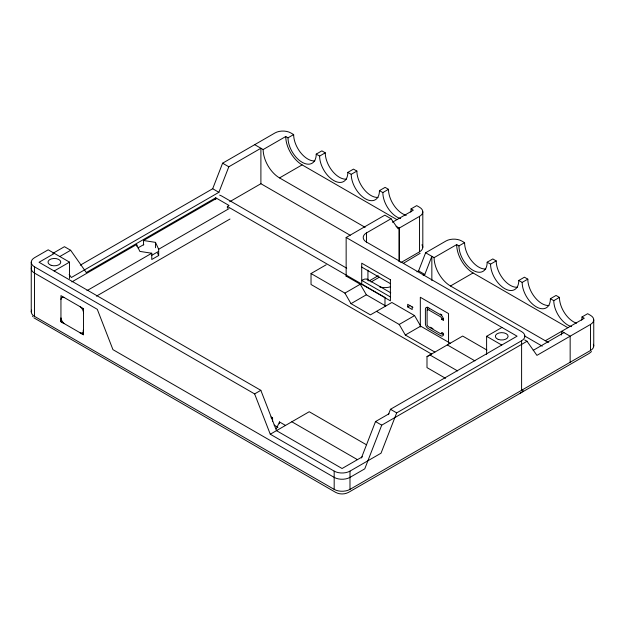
<?xml version="1.0" encoding="UTF-8"?>
<svg xmlns="http://www.w3.org/2000/svg" width="625" height="625" viewBox="0 0 625 625"><rect width="100%" height="100%" fill="white"/><g stroke="black" fill="none" stroke-linecap="round" stroke-linejoin="round"><path stroke-width="0.94" d="M83.523 312.477L83.523 313.188L83.523 312.477A5.578 3.219 60 0 0 80.25 306.789M399.211 228.109L399.211 261.664L399.211 228.109L396.109 226.312M457.57 370.922L429.922 354.961L426.992 356.656L426.992 367.609L445.547 378.32M431.844 280.477L431.844 256.336L424.805 274.477L423.141 275.438M570.156 362.258L570.156 336.188L561.688 331.297A23.156 13.367 60 0 1 561.328 335.023M31.633 310.141A11.18 6.453 0 0 0 34.523 316.367L334.18 489.375A11.18 6.453 0 0 0 349.984 489.375L590.477 350.523L590.477 324.453A11.18 6.453 0 0 0 590.477 315.328L587.656 313.695L582.008 316.953A19.961 11.523 60 0 1 581.695 320.172M593.75 345.961L593.75 319.891M80.312 265.164L212.688 188.734L222.602 163.195L275.016 132.938A11.18 6.453 0 0 1 290.82 132.938L293.648 134.562A19.961 11.523 60 0 0 314.812 160.898M69.156 274.398L71.344 277.508L218.898 192.32L228.812 166.781L260.898 148.258L260.898 183.719L229.688 201.734M416.937 271.852L418.594 270.891L425.633 252.75L445.953 241.016A11.18 6.453 0 0 1 461.766 241.016L464.586 242.641A19.961 11.523 60 0 0 485.758 268.977M361.391 457.977L375.516 421.57L389.031 413.766M590.477 324.453L536.93 355.367L527.023 341.273L381.727 425.156L364.773 468.836L349.984 477.375A11.18 6.453 0 0 1 334.18 477.375L112.945 349.648L97.297 309.328L34.523 273.086A11.18 6.453 0 0 1 31.633 266.852M388.383 414.664L390.469 409.289L517.086 336.188L346.148 237.492L346.148 276.359M410.758 212.094A19.961 11.523 60 0 0 411.07 208.875L416.711 205.617L419.539 207.25A11.18 6.453 0 0 1 419.539 216.375L398.086 228.758L391.047 218.742L366.469 232.93A11.18 6.453 0 0 0 366.469 242.055L521.602 331.625A11.18 6.453 0 0 1 521.602 340.75L396.68 412.875L381.031 453.195L349.984 471.117A11.18 6.453 0 0 1 334.18 471.117L270.273 434.227L254.625 393.906L34.523 266.828A11.18 6.453 0 0 1 34.523 257.703L48.188 249.812L69.523 262.133L69.523 278.562M276.289 428.836L279.484 421.945L285.516 425.422M522.641 391.312L523.234 390.617M429.531 308.578L429.531 308.578A1.922 1.109 60 0 0 429.359 309.062M591.508 351.547L589.109 353.477L348.703 492.273C344.68 494.516 339.484 494.516 335.461 492.273L33.891 317.828M420.164 253.289L403.852 263.055M522.234 391.75L520.234 393.242M52.805 253.406L64.445 246.688L70.648 250.273L86.297 272.531L215.742 197.797L229.062 205.484L227.367 206.469L227.367 208.203M54.398 253.398L39.039 262.266L260.836 390.32L276.484 430.641L342.078 468.516L362.406 456.781M59.828 256.523L70.648 250.273M254.695 144.672L263.156 149.555L285.742 136.523L288 137.82A19.961 11.523 60 0 0 302.109 162.266A19.961 11.523 60 0 0 316.227 154.117L321.875 150.859L325.258 152.82A19.961 11.523 60 0 0 346.43 179.156M54.172 271L69.523 262.133M288 137.82L293.648 134.562M71.852 281.914L136.633 244.508L139.836 251.398L151.766 253.242L151.766 259.5L158.68 255.508L158.68 249.25L155.477 242.367L143.547 240.516L143.547 244.992M143.547 240.516L216.391 198.461M137.922 247.938L143.82 244.531M263.156 149.555A23.156 13.367 60 0 0 279.531 177.914L302.109 164.875L396.953 219.633M316.227 154.117L319.609 156.078L325.258 152.82M86.984 290.648L151.766 253.242M158.68 249.25L229.008 208.648M151.695 255.367L158.461 251.469M96.438 296.141L229.992 219.031M319.609 156.078A19.961 11.523 60 0 0 333.727 180.523A19.961 11.523 60 0 0 347.836 172.375L353.484 169.117L356.875 171.07A19.961 11.523 60 0 0 378.039 197.406M347.836 172.375L351.227 174.328L356.875 171.07M351.227 174.328A19.961 11.523 60 0 0 365.344 198.773A19.961 11.523 60 0 0 379.453 190.625L385.102 187.367L388.484 189.32A19.961 11.523 60 0 0 406.25 215.32M379.453 190.625L382.844 192.578L388.484 189.32M346.148 237.492L384.836 215.156L391.047 218.742M392.414 222.25L413.328 210.18L411.07 208.875M431.695 354.156L311.031 284.492L311.031 273.539L326.188 264.789M311.031 273.539L344.906 293.102L360.258 284.234L366.359 294.789L385.773 306.008M368.984 281.031L378.227 275.695M400.836 262.633L419.539 251.836A11.18 6.453 0 0 0 421.961 244.805M371 282.016L379.422 277.156M344.906 293.102L351 303.656L366.359 294.789M425.633 252.75L434.102 257.633L456.68 244.602L458.938 245.906A19.961 11.523 60 0 0 473.055 270.352A19.961 11.523 60 0 0 487.164 262.203L492.812 258.938L496.195 260.898A19.961 11.523 60 0 0 517.367 287.234M458.938 245.906L464.586 242.641M254.625 393.906L260.836 390.32M412.953 307.352L407.68 304.312L407.68 306.914L409.938 305.617M434.102 257.633A23.156 13.367 60 0 0 450.469 285.992L473.055 272.953L567.898 327.711M487.164 262.203L490.555 264.156L496.195 260.898M376.516 311.352L399.211 324.453L414.57 315.586L420.664 326.148L450.25 343.227M399.211 324.453L405.312 335.016L420.664 326.148M441.773 319.43L443.469 320.406L443.469 319.758A3.992 2.305 60 0 0 440.641 314.867L428.227 307.695A3.992 2.305 60 0 0 425.398 309.328L425.398 323.664A3.992 2.305 60 0 0 428.227 328.555L440.641 335.727A3.992 2.305 60 0 0 443.469 334.094L443.469 333.445L441.773 332.469L441.766 333.055A1.922 1.109 60 0 1 440.594 333.734L428.273 326.617A1.922 1.109 60 0 1 427.102 324.594L427.102 310.367A1.922 1.109 60 0 1 428.273 309.688L440.594 316.805A1.922 1.109 60 0 1 441.766 318.828L441.773 319.43L443.273 318.562M490.555 264.156A19.961 11.523 60 0 0 504.664 288.602A19.961 11.523 60 0 0 518.781 280.453L524.43 277.195L527.812 279.148A19.961 11.523 60 0 0 548.984 305.484M518.781 280.453L522.164 282.406L527.812 279.148M270.273 434.227L309.227 411.734L366.414 444.758M426.992 356.656L462.664 336.055L486.906 350.055M522.164 282.406A19.961 11.523 60 0 0 536.281 306.852A19.961 11.523 60 0 0 550.391 298.703L556.039 295.445L559.43 297.398A19.961 11.523 60 0 0 576.477 323.188M486.602 354.328L486.602 336.312L501.961 327.453M550.391 298.703L553.781 300.656L559.43 297.398M450.469 285.992L545.312 340.75L584.266 318.258L582.008 316.953M533.211 350.344L563.945 332.602M271.328 418.148L272.578 417.953L272.578 421.531M390.781 292.844L366.906 279.062L364.758 279.047L361.727 280.383L390.406 296.945M279.531 177.914L365.141 227.344M418.594 270.891L424.805 274.477M260.609 183.547L350.195 235.266M524.398 335.844L542.266 346.156M222.602 163.195L228.812 166.781M524.695 339.922L527.023 341.273M486.602 336.312L501.734 345.047M361.727 267.086L390.406 283.648M440.305 314.016L441.906 314.945M212.688 188.734L218.898 192.32M346.727 268.211L221.945 196.164A11.18 6.453 0 0 0 219.633 195.141M407.68 306.914L412.195 309.523L412.195 306.914M227.367 206.469L384.984 297.469L384.984 305.883M346.148 276.086L360.258 284.234M414.57 315.586L391.875 302.484L370.422 314.867L351 303.656M430.484 327.25L432.969 328.688M441.242 333.469L442.898 334.422A3.992 2.305 60 0 0 443.633 334.734M447.312 344.922L474.937 360.875M405.312 335.016L434.891 352.094M390.469 409.289L396.68 412.875M375.516 421.57L381.727 425.156M291.836 421.773L357.438 459.648M83.531 312.828L83.523 308.68L60.945 295.641L60.945 321.711L64.234 323.617A5.586 3.227 60 0 1 60.945 317.922L60.945 321.711L83.523 334.75L83.289 330.031L83.523 330.961A5.578 3.219 60 0 1 80.25 332.859L79.625 332.5M270.93 417.008L272.578 417.953M274.109 425.102L277.953 427.312M80.234 332.859L83.523 334.75L83.523 308.68M367.164 279.203L367.672 279.766M32.555 316.164L32.891 316.695M157.523 253.031L158.68 255.508M521.602 340.75L521.602 390.289A11.18 6.453 0 0 0 522.57 389.656M448.555 343.281L448.547 313.562L420.32 297.266L420.328 326.992M427.656 309.93L427.656 308.023A3.992 2.305 60 0 1 427.758 307.234M427.305 307.227L427.305 310.125M422.813 211.812L422.813 247.273M419.539 216.375L419.539 251.836M367.938 270.148L367.938 280.711M366.469 232.93L366.469 242.648M349.984 471.117L349.984 489.375M334.18 471.117L334.18 489.375M279.484 421.945L279.484 423.734M215.742 197.797L215.742 199.531M155.477 242.367L155.477 247.727M136.633 244.508L136.633 246.297M34.523 266.828L34.523 316.367M31.25 262.266L31.25 311.805M302.109 164.875A23.156 13.367 60 0 1 285.742 136.523M400.609 218.578A19.961 11.523 60 0 1 382.844 192.578M60.945 299.43A5.586 3.227 60 0 1 64.227 297.531M390.578 286.758A11.18 6.453 0 0 1 379.398 286.758M593.367 344.297A11.18 6.453 0 0 1 590.477 350.523M548.719 342.305A23.156 13.367 60 0 1 545.312 340.75M473.055 272.953A23.156 13.367 60 0 1 456.68 244.602M571.547 326.656A19.961 11.523 60 0 1 553.781 300.656M390.406 279.734L361.727 263.18L361.727 284.297L390.406 300.852L390.406 279.734M498.227 339.398A6.391 3.688 0 0 0 508.109 336.531A6.391 3.688 0 0 0 498.859 333.023A6.391 3.688 0 0 0 498.227 339.398M51.203 265.328A6.391 3.688 0 0 0 60.781 262.133A6.391 3.688 0 0 0 51.203 258.938A6.391 3.688 0 0 0 51.203 265.328"/></g></svg>
